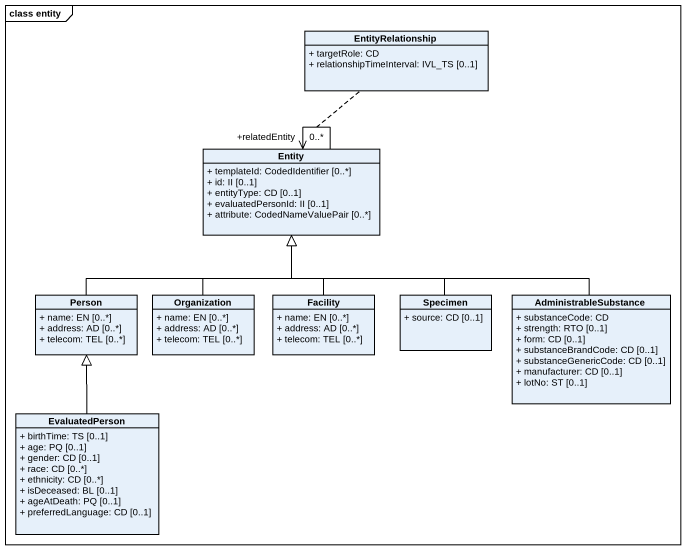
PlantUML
@startuml
mainframe class entity
hide circle
hide empty members
skinparam classAttributeIconSize 0
class EntityRelationship {
  + targetRole: CD
  + relationshipTimeInterval: IVL_TS [0..1]
}
class "Entity" as Entity_ {
  + templateId: CodedIdentifier [0..*]
  + id: II [0..1]
  + entityType: CD [0..1]
  + evaluatedPersonId: II [0..1]
  + attribute: CodedNameValuePair [0..*]
}
class "Person" as Person_ {
  + name: EN [0..*]
  + address: AD [0..*]
  + telecom: TEL [0..*]
}
class Organization {
  + name: EN [0..*]
  + address: AD [0..*]
  + telecom: TEL [0..*]
}
class Facility {
  + name: EN [0..*]
  + address: AD [0..*]
  + telecom: TEL [0..*]
}
class Specimen {
  + source: CD [0..1]
}
class AdministrableSubstance {
  + substanceCode: CD
  + strength: RTO [0..1]
  + form: CD [0..1]
  + substanceBrandCode: CD [0..1]
  + substanceGenericCode: CD [0..1]
  + manufacturer: CD [0..1]
  + lotNo: ST [0..1]
}
class EvaluatedPerson {
  + birthTime: TS [0..1]
  + age: PQ [0..1]
  + gender: CD [0..1]
  + race: CD [0..*]
  + ethnicity: CD [0..*]
  + isDeceased: BL [0..1]
  + ageAtDeath: PQ [0..1]
  + preferredLanguage: CD [0..1]
}
Entity_ --> "+relatedEntity\n0..*" Entity_
(Entity_, Entity_) .. EntityRelationship
Person_ -up-|> Entity_
Organization -up-|> Entity_
Facility -up-|> Entity_
Specimen -up-|> Entity_
AdministrableSubstance -left-|> Entity_
EvaluatedPerson -up-|> Person_
@enduml
